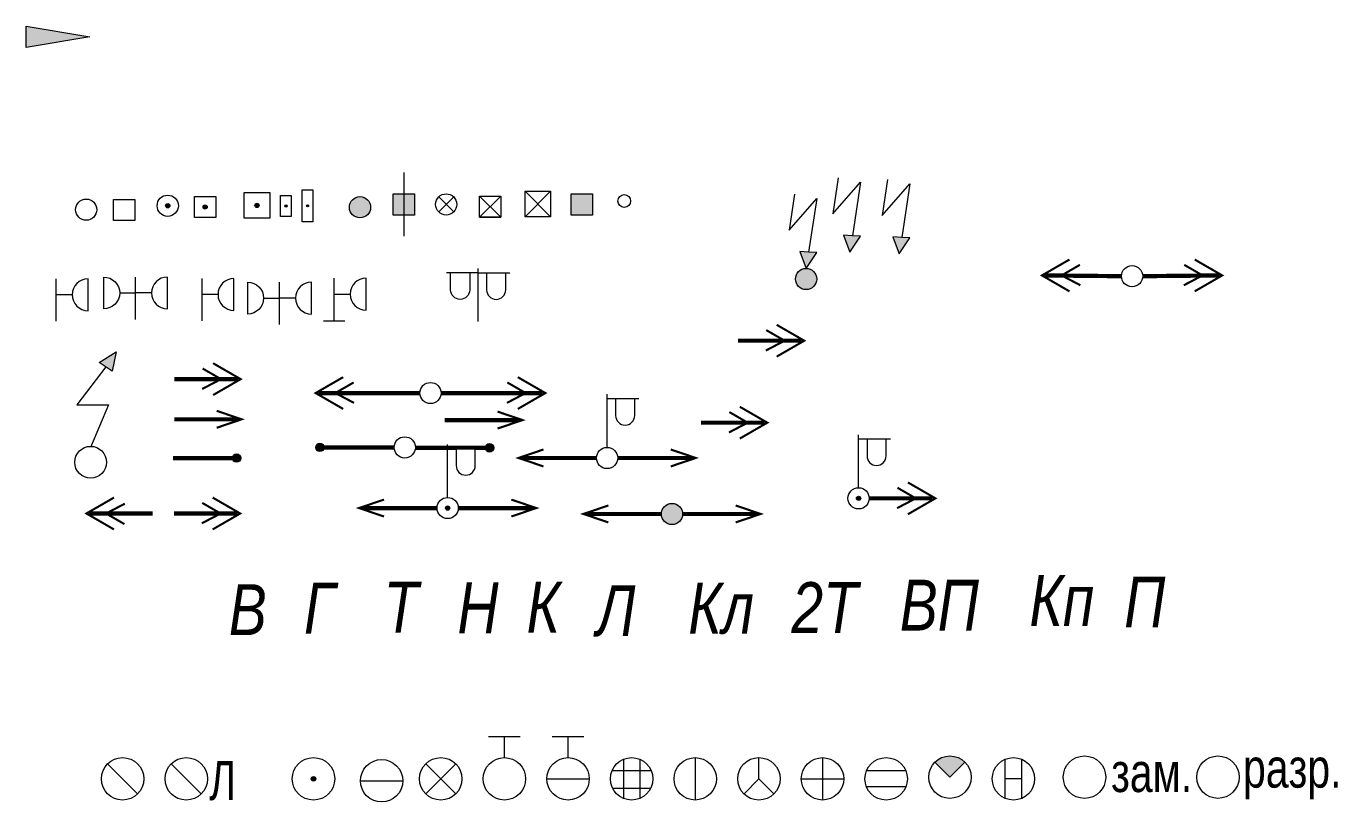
# Model space of a CAD drawing. Header units: metres. Extents: x 5191936 to 10384803, y 4968796 to 9938221.
# Drawn here: x 5192415.05 to 5192445.97, y 4969493.37 to 4969511.87 of the extents above; entities that cross this region are included whole.
import ezdxf

# ---------------------------------------------------------------- set-up
doc = ezdxf.new("R2010")
doc.units = ezdxf.units.M
doc.set_wipeout_variables(frame=1)
doc.layers.get('0').update_dxf_attribs({"lineweight": 18})
doc.styles.add('Arial', font='arial.ttf', dxfattribs={"width": 0.8})
doc.styles.add('Arial_Ital', font='ariali.ttf', dxfattribs={"width": 0.8})

# ---------------------------------------------------------------- blocks, each defined once
blk = doc.blocks.new('04_ОпМет')
h = blk.add_hatch(color=0)
edge = h.paths.add_edge_path()
edge.add_arc((0, 0), 0.5, 0, 360)
at = {"color": 0}
blk.add_circle((0, 0), 0.5, dxfattribs=at)
blk = doc.blocks.new('04_ЛЭП_НН_1')
at = {"color": 0}
for points, const_width in [([(0, 0), (3.5, 0)], 0.2), ([(2.5, 0.4), (3.678, 0), (2.5, -0.4)], 0.1)]:
    blk.add_lwpolyline(points, dxfattribs=dict(at, const_width=const_width))
blk = doc.blocks.new('04_Связь_1')
h = blk.add_hatch(color=0)
edge = h.paths.add_edge_path()
edge.add_arc((3.5, 0), 0.2, 0, 360)
at = {"color": 0, "const_width": 0.2}
blk.add_lwpolyline([(0, 0), (3.5, 0)], dxfattribs=at)
at = {"color": 0}
blk.add_circle((3.5, 0), 0.2, dxfattribs=at)
blk = doc.blocks.new('04_ЛЭП_ВН')
at = {"color": 0}
for points, const_width in [([(2.327, -0.75), (3.626, 0), (2.327, 0.75)], 0.1), ([(0.5, 0), (3.5, 0)], 0.2), ([(1.814, -0.464), (2.7, 0), (1.834, 0.5)], 0.1)]:
    blk.add_lwpolyline(points, dxfattribs=dict(at, const_width=const_width))
blk = doc.blocks.new('04_ОпДер')
at = {"color": 0}
blk.add_wipeout([(0.5, 0), (0.433, 0.25), (0.25, 0.433), (0, 0.5), (-0.25, 0.433), (-0.433, 0.25), (-0.5, 0), (-0.433, -0.25), (-0.25, -0.433), (0, -0.5), (0.25, -0.433), (0.433, -0.25)], dxfattribs=at)
blk.add_circle((0, 0), 0.5, dxfattribs=at)
blk = doc.blocks.new('04_Н_П')
at = {"color": 0}
blk.add_wipeout([(-1.116, 1.243), (1.152, 1.243), (1.152, -1.384), (-1.116, -1.384)], dxfattribs=at)
at = {"color": 0, "style": 'Arial_Ital', "width": 0.8}
blk.add_text('П', height=2.4, dxfattribs=at).set_placement((-1.089, -1.262))
blk = doc.blocks.new('04_Н_Кп')
at = {"color": 0}
blk.add_wipeout([(-1.857, 1.226), (2.036, 1.226), (2.036, -1.386), (-1.857, -1.386)], dxfattribs=at)
at = {"color": 0, "style": 'Arial_Ital', "width": 0.8}
blk.add_text('Кп', height=2.4, dxfattribs=at).set_placement((-1.639, -1.272))
blk = doc.blocks.new('04_Н_Водопровод1')
at = {"color": 0}
blk.add_wipeout([(-1.99, 1.225), (2.266, 1.225), (2.251, -1.387), (-1.99, -1.387)], dxfattribs=at)
at = {"color": 0, "style": 'Arial_Ital', "width": 0.8}
blk.add_text('ВП', height=2.4, dxfattribs=at).set_placement((-1.751, -1.273))
blk = doc.blocks.new('04_Н_Тепло2')
at = {"color": 0}
blk.add_wipeout([(-2.05, 1.273), (1.843, 1.273), (1.843, -1.339), (-2.05, -1.339)], dxfattribs=at)
at = {"color": 0, "style": 'Arial_Ital', "width": 0.8}
blk.add_text('2T', height=2.4, dxfattribs=at).set_placement((-1.811, -1.225))
blk = doc.blocks.new('04_Н_Тепло')
at = {"color": 0}
blk.add_wipeout([(-1.148, 1.241), (1.12, 1.241), (1.12, -1.386), (-1.148, -1.386)], dxfattribs=at)
at = {"color": 0, "style": 'Arial_Ital', "width": 0.8}
blk.add_text('Т', height=2.4, dxfattribs=at).set_placement((-1.082, -1.285))
blk = doc.blocks.new('04_Н_Нефть')
at = {"color": 0}
blk.add_wipeout([(-1.173, 1.215), (1.095, 1.215), (1.095, -1.412), (-1.173, -1.412)], dxfattribs=at)
at = {"color": 0, "style": 'Arial_Ital', "width": 0.8}
blk.add_text('Н', height=2.4, dxfattribs=at).set_placement((-1.145, -1.29))
blk = doc.blocks.new('04_Н_Канализация_Л_1')
at = {"color": 0}
blk.add_wipeout([(-1.914, 1.272), (1.98, 1.272), (1.98, -1.34), (-1.914, -1.34)], dxfattribs=at)
at = {"color": 0, "style": 'Arial_Ital', "width": 0.8}
blk.add_text('Кл', height=2.4, dxfattribs=at).set_placement((-1.519, -1.228))
blk = doc.blocks.new('04_Н_Канализация_Л')
at = {"color": 0}
blk.add_wipeout([(-1.188, 1.224), (1.08, 1.224), (1.08, -1.402), (-1.188, -1.402)], dxfattribs=at)
at = {"color": 0, "style": 'Arial_Ital', "width": 0.8}
blk.add_text('Л', height=2.4, dxfattribs=at).set_placement((-1.021, -1.283))
blk = doc.blocks.new('04_Н_Канализация')
at = {"color": 0}
blk.add_wipeout([(-1.122, 1.272), (1.147, 1.272), (1.147, -1.355), (-1.122, -1.355)], dxfattribs=at)
at = {"color": 0, "style": 'Arial_Ital', "width": 0.8}
blk.add_text('К', height=2.4, dxfattribs=at).set_placement((-1.036, -1.255))
blk = doc.blocks.new('04_Н_Газ')
at = {"color": 0}
blk.add_wipeout([(-1.195, 1.286), (1.073, 1.286), (1.073, -1.34), (-1.195, -1.34)], dxfattribs=at)
at = {"color": 0, "style": 'Arial_Ital', "width": 0.8}
blk.add_text('Г', height=2.4, dxfattribs=at).set_placement((-1.134, -1.24))
blk = doc.blocks.new('04_Н_Водопровод')
at = {"color": 0}
blk.add_wipeout([(-1.156, 1.28), (1.112, 1.28), (1.112, -1.347), (-1.156, -1.347)], dxfattribs=at)
at = {"color": 0, "style": 'Arial_Ital', "width": 0.8}
blk.add_text('В', height=2.4, dxfattribs=at).set_placement((-1.029, -1.225))
blk = doc.blocks.new('AUDIT_I_111022101855-6')
blk.add_wipeout([(0.95, 0), (0.823, 0.475), (0.475, 0.823), (0, 0.95), (-0.475, 0.823), (-0.823, 0.475), (-0.95, 0), (-0.823, -0.475), (-0.475, -0.823), (0, -0.95), (0.475, -0.823), (0.823, -0.475)])
blk = doc.blocks.new('04_КолСмРазр')
at = {"color": 0, "xscale": 1.052599999999984, "yscale": 1.052599999999984}
blk.add_blockref('AUDIT_I_111022101855-6', (0, 0), dxfattribs=at)
at = {"color": 0}
blk.add_ellipse((0, 0), major_axis=(0.707, 0.707), ratio=1, start_param=5.497787, end_param=11.780972, dxfattribs=at)
at = {"color": 0, "style": 'Arial', "width": 0.75}
blk.add_text('разр.', height=1.8421, dxfattribs=at).set_placement((1.183, -0.495))
blk = doc.blocks.new('AUDIT_I_111022101855-5')
blk.add_wipeout([(0.95, 0), (0.823, 0.475), (0.475, 0.823), (0, 0.95), (-0.475, 0.823), (-0.823, 0.475), (-0.95, 0), (-0.823, -0.475), (-0.475, -0.823), (0, -0.95), (0.475, -0.823), (0.823, -0.475)])
blk = doc.blocks.new('04_КолСмПодЗдан')
at = {"color": 0, "xscale": 1.052599999999984, "yscale": 1.052599999999984}
blk.add_blockref('AUDIT_I_111022101855-5', (0, 0), dxfattribs=at)
at = {"color": 0}
blk.add_ellipse((0, 0), major_axis=(0.707, 0.707), ratio=1, start_param=5.497787, end_param=11.780972, dxfattribs=at)
at = {"color": 0, "style": 'Arial', "width": 0.75}
blk.add_text('зам.', height=1.842, dxfattribs=at).set_placement((1.253, -0.702))
blk = doc.blocks.new('AUDIT_I_111022101855-4')
blk.add_wipeout([(0.95, 0), (0.823, 0.475), (0.475, 0.823), (0, 0.95), (-0.475, 0.823), (-0.823, 0.475), (-0.95, 0), (-0.823, -0.475), (-0.475, -0.823), (0, -0.95), (0.475, -0.823), (0.823, -0.475)])
blk = doc.blocks.new('04_КолСмНефтепр')
at = {"color": 0, "xscale": 1.052599999999984, "yscale": 1.052599999999984}
blk.add_blockref('AUDIT_I_111022101855-4', (0.005, 0), dxfattribs=at)
at = {"color": 0}
for p, q in [((-0.378, -0.924), (-0.378, 0.924)), ((0.378, 0.928), (0.378, -0.928)), ((0.378, 0), (-0.378, 0))]:
    blk.add_line(p, q, dxfattribs=at)
blk.add_ellipse((0.005, 0), major_axis=(0.707, 0.707), ratio=1, start_param=5.497787, end_param=11.780972, dxfattribs=at)
blk = doc.blocks.new('AUDIT_I_111022101855-3')
blk.add_wipeout([(0.95, 0), (0.823, 0.475), (0.475, 0.823), (0, 0.95), (-0.475, 0.823), (-0.823, 0.475), (-0.95, 0), (-0.823, -0.475), (-0.475, -0.823), (0, -0.95), (0.475, -0.823), (0.823, -0.475)])
blk = doc.blocks.new('04_КолСмМазутопр')
at = {"color": 0, "xscale": 1.052599999999984, "yscale": 1.052599999999984}
blk.add_blockref('AUDIT_I_111022101855-3', (0, 0), dxfattribs=at)
h = blk.add_hatch(color=0)
edge = h.paths.add_edge_path()
edge.add_line((-0.707, 0.707), (0, 0))
edge.add_line((0, 0), (0.707, 0.707))
edge.add_ellipse((0, 0), major_axis=(0.707, 0.707), ratio=1, start_angle=0, end_angle=90)
at = {"color": 0}
for p, q in [((-0.707, 0.707), (0, 0)), ((0, 0), (0.707, 0.707))]:
    blk.add_line(p, q, dxfattribs=at)
blk.add_ellipse((0, 0), major_axis=(0.707, 0.707), ratio=1, start_param=5.497787, end_param=11.780972, dxfattribs=at)
blk = doc.blocks.new('AUDIT_I_111022101855-2')
blk.add_wipeout([(0.95, 0), (0.823, 0.475), (0.475, 0.823), (0, 0.95), (-0.475, 0.823), (-0.823, 0.475), (-0.95, 0), (-0.823, -0.475), (-0.475, -0.823), (0, -0.95), (0.475, -0.823), (0.823, -0.475)])
blk = doc.blocks.new('04_КолСмКаналЛив')
at = {"color": 0, "xscale": 1.052599999999984, "yscale": 1.052599999999984}
blk.add_blockref('AUDIT_I_111022101855-2', (0, 0), dxfattribs=at)
at = {"color": 0}
for p, q in [((-0.918, 0.396), (0.918, 0.396)), ((-0.935, -0.354), (0.935, -0.354))]:
    blk.add_line(p, q, dxfattribs=at)
blk.add_ellipse((0, 0), major_axis=(0.707, 0.707), ratio=1, start_param=5.497787, end_param=11.780972, dxfattribs=at)
blk = doc.blocks.new('AUDIT_I_090412230527-9')
blk.add_wipeout([(0.95, 0), (0.823, 0.475), (0.475, 0.823), (0, 0.95), (-0.475, 0.823), (-0.823, 0.475), (-0.95, 0), (-0.823, -0.475), (-0.475, -0.823), (0, -0.95), (0.475, -0.823), (0.823, -0.475)])
blk = doc.blocks.new('04_КолСмКанал')
at = {"color": 0, "xscale": 1.052599999999984, "yscale": 1.052599999999984}
blk.add_blockref('AUDIT_I_090412230527-9', (0, 0), dxfattribs=at)
at = {"color": 0}
for p, q in [((0, 0.99997), (0, -0.99997)), ((-0.99997, 0), (0.99997, 0))]:
    blk.add_line(p, q, dxfattribs=at)
blk.add_ellipse((0, 0), major_axis=(0.70709, 0.70709), ratio=1, start_param=5.49778714, end_param=11.78097245, dxfattribs=at)
blk = doc.blocks.new('AUDIT_I_090412230527-8')
blk.add_wipeout([(0.95, 0), (0.823, 0.475), (0.475, 0.823), (0, 0.95), (-0.475, 0.823), (-0.823, 0.475), (-0.95, 0), (-0.823, -0.475), (-0.475, -0.823), (0, -0.95), (0.475, -0.823), (0.823, -0.475)])
blk = doc.blocks.new('04_КолСмКабСв')
at = {"color": 0, "xscale": 1.052599999999984, "yscale": 1.052599999999984}
blk.add_blockref('AUDIT_I_090412230527-8', (0, 0), dxfattribs=at)
at = {"color": 0}
for p, q in [((0, 0), (0, 1)), ((-0.701, -0.713), (0, 0)), ((0, 0), (0.702, -0.712))]:
    blk.add_line(p, q, dxfattribs=at)
blk.add_ellipse((0, 0), major_axis=(0.707, 0.707), ratio=1, start_param=5.497787, end_param=11.780972, dxfattribs=at)
blk = doc.blocks.new('AUDIT_I_111022101855-9')
blk.add_wipeout([(0.95, 0), (0.823, 0.475), (0.475, 0.823), (0, 0.95), (-0.475, 0.823), (-0.823, 0.475), (-0.95, 0), (-0.823, -0.475), (-0.475, -0.823), (0, -0.95), (0.475, -0.823), (0.823, -0.475)])
blk = doc.blocks.new('04_КолСмЗолопр')
at = {"color": 0, "xscale": 1.052599999999984, "yscale": 1.052599999999984}
blk.add_blockref('AUDIT_I_111022101855-9', (0, 0), dxfattribs=at)
at = {"color": 0}
blk.add_line((0, 0.99997), (0, -0.99997), dxfattribs=at)
blk.add_ellipse((0, 0), major_axis=(0.70709, 0.70709), ratio=1, start_param=5.49778714, end_param=11.78097245, dxfattribs=at)
blk = doc.blocks.new('AUDIT_I_090412230527-6')
blk.add_wipeout([(0.95, 0), (0.823, 0.475), (0.475, 0.823), (0, 0.95), (-0.475, 0.823), (-0.823, 0.475), (-0.95, 0), (-0.823, -0.475), (-0.475, -0.823), (0, -0.95), (0.475, -0.823), (0.823, -0.475)])
blk = doc.blocks.new('04_КолСмДренаж')
at = {"color": 0, "xscale": 1.052599999999984, "yscale": 1.052599999999984}
blk.add_blockref('AUDIT_I_090412230527-6', (0, 0), dxfattribs=at)
at = {"color": 0}
for p, q in [((-0.385, 0.923), (-0.385, -0.923)), ((0.393, 0.919), (0.393, -0.919)), ((-0.893, 0.4), (0.916, 0.4)), ((-0.882, -0.438), (0.899, -0.438))]:
    blk.add_line(p, q, dxfattribs=at)
blk.add_ellipse((0, 0), major_axis=(0.707, 0.707), ratio=1, start_param=5.497787, end_param=11.780972, dxfattribs=at)
blk = doc.blocks.new('AUDIT_I_090412230527-5')
blk.add_wipeout([(0.95, 0), (0.823, 0.475), (0.475, 0.823), (0, 0.95), (-0.475, 0.823), (-0.823, 0.475), (-0.95, 0), (-0.823, -0.475), (-0.475, -0.823), (0, -0.95), (0.475, -0.823), (0.823, -0.475)])
blk = doc.blocks.new('04_КолСмГидрант1')
at = {"color": 0}
blk.add_lwpolyline([(-0.75, 1.99997), (0, 1.99997), (0.75, 1.99997)], dxfattribs=at)
at = {"color": 0, "xscale": 1.052599999999984, "yscale": 1.052599999999984}
blk.add_blockref('AUDIT_I_090412230527-5', (0, 0), dxfattribs=at)
at = {"color": 0}
blk.add_line((-0.99997, 0), (0.99997, 0), dxfattribs=at)
blk.add_lwpolyline([(0, 0.99997), (0, 1.99997)], dxfattribs=at)
blk.add_ellipse((0, 0), major_axis=(0.70709, 0.70709), ratio=1, start_param=5.49778714, end_param=11.78097245, dxfattribs=at)
blk = doc.blocks.new('04_КолСмГидрант')
at = {"color": 0}
blk.add_lwpolyline([(-0.75, 1.99997), (0, 1.99997), (0.75, 1.99997)], dxfattribs=at)
at = {"color": 0, "xscale": 1.052599999999984, "yscale": 1.052599999999984}
blk.add_blockref('AUDIT_I_111022101855-6', (0, 0), dxfattribs=at)
at = {"color": 0}
blk.add_lwpolyline([(0, 0.99997), (0, 1.99997)], dxfattribs=at)
blk.add_ellipse((0, 0), major_axis=(0.70709, 0.70709), ratio=1, start_param=5.49778714, end_param=11.78097245, dxfattribs=at)
blk = doc.blocks.new('04_КолСмВоздПр')
at = {"color": 0, "xscale": 1.052599999999984, "yscale": 1.052599999999984}
blk.add_blockref('AUDIT_I_111022101855-5', (0, 0), dxfattribs=at)
at = {"color": 0}
for p, q in [((-0.707, -0.707), (0.707, 0.707)), ((-0.707, 0.707), (0.707, -0.707))]:
    blk.add_line(p, q, dxfattribs=at)
blk.add_ellipse((0, 0), major_axis=(-0.707, 0.707), ratio=1, start_param=3.926991, end_param=10.210176, dxfattribs=at)
blk = doc.blocks.new('04_КолСмБензопр')
at = {"color": 0, "xscale": 1.052599999999984, "yscale": 1.052599999999984}
blk.add_blockref('AUDIT_I_111022101855-3', (0, 0), dxfattribs=at)
h = blk.add_hatch(color=0)
edge = h.paths.add_edge_path()
edge.add_ellipse((0, 0), major_axis=(0.0744, 0.0744), ratio=1, start_angle=0, end_angle=360)
at = {"color": 0}
for major_axis in [(0.707, 0.707), (0.0744, 0.0744)]:
    blk.add_ellipse((0, 0), major_axis=major_axis, ratio=1, start_param=5.497787, end_param=11.780972, dxfattribs=at)
blk = doc.blocks.new('04_КолСм1')
at = {"color": 0, "xscale": 1.052599999999984, "yscale": 1.052599999999984}
blk.add_blockref('AUDIT_I_111022101855-2', (0, 0), dxfattribs=at)
at = {"color": 0}
blk.add_line((-0.707, 0.707), (0.707, -0.707), dxfattribs=at)
blk.add_ellipse((0, 0), major_axis=(0.707, 0.707), ratio=1, start_param=5.497787, end_param=11.780972, dxfattribs=at)
at = {"color": 0, "style": 'Arial', "width": 0.75}
blk.add_text('Л', height=1.842, dxfattribs=at).set_placement((1.083, -1.003))
blk = doc.blocks.new('AUDIT_I_090412230527-1')
blk.add_wipeout([(-0.672, 0.672), (-0.878, 0.364), (-0.95, 0), (-0.878, -0.364), (-0.672, -0.672), (-0.364, -0.878), (0, -0.95), (0.364, -0.878), (0.672, -0.672), (0.878, -0.364), (0.95, 0), (0.878, 0.364), (0.672, 0.672), (0.364, 0.878), (0, 0.95), (-0.364, 0.878)])
blk = doc.blocks.new('04_КолСм')
at = {"color": 0, "xscale": 1.052630000000022, "yscale": 1.052630000000022}
blk.add_blockref('AUDIT_I_090412230527-1', (0, 0), dxfattribs=at)
at = {"color": 0}
blk.add_line((-0.707, 0.707), (0.707, -0.707), dxfattribs=at)
blk.add_ellipse((0, 0), major_axis=(0.707, 0.707), ratio=1, start_param=5.497787, end_param=11.780972, dxfattribs=at)
blk = doc.blocks.new('04_Связь')
h = blk.add_hatch(color=0)
edge = h.paths.add_edge_path()
edge.add_arc((3.5, 0), 0.2, 0, 360)
at = {"color": 0, "const_width": 0.2}
blk.add_lwpolyline([(0.5, 0), (3.5, 0)], dxfattribs=at)
at = {"color": 0}
blk.add_circle((3.5, 0), 0.2, dxfattribs=at)
blk = doc.blocks.new('04_ЛЭП_НН')
at = {"color": 0}
for points, const_width in [([(0.5, 0), (3.5, 0)], 0.2), ([(2.5, 0.4), (3.678, 0), (2.5, -0.4)], 0.1)]:
    blk.add_lwpolyline(points, dxfattribs=dict(at, const_width=const_width))
blk = doc.blocks.new('04_Мачта')
blk.add_hatch(color=0).paths.add_polyline_path([(0.4, 4.7), (1.02, 4.3), (1.2, 5.2)])
at = {"color": 0}
blk.add_lwpolyline([(1.2, 5.2), (1.02, 4.3), (0.4, 4.7)], close=True, dxfattribs=at)
blk.add_lwpolyline([(0.715, 4.497), (-0.65, 2.7), (0.85, 2.7), (0, 0.7)], dxfattribs=at)
blk.add_wipeout([(0.75, 0), (0.65, 0.375), (0.375, 0.65), (0, 0.75), (-0.375, 0.65), (-0.65, 0.375), (-0.75, 0), (-0.65, -0.375), (-0.375, -0.65), (0, -0.75), (0.375, -0.65), (0.65, -0.375)], dxfattribs=at)
blk.add_circle((0, 0), 0.75, dxfattribs=at)
blk = doc.blocks.new('04_Фон2')
at = {"color": 0}
blk.add_lwpolyline([(0, 0.5), (0, 3)], dxfattribs=at)
for points in [[(-1.3, 2.8), (-1.3, 2), (-1.285, 1.886), (-1.26, 1.815), (-1.223, 1.748), (-1.168, 1.681), (-1.085, 1.616), (-1.006, 1.578), (-0.924, 1.556), (-0.85, 1.55), (-0.798, 1.553), (-0.732, 1.566), (-0.677, 1.585), (-0.626, 1.61), (-0.554, 1.661), (-0.5, 1.717), (-0.462, 1.772), (-0.424, 1.855), (-0.41, 1.907), (-0.4, 2), (-0.4, 2.8)], [(0.4, 2.8), (0.4, 2), (0.415, 1.886), (0.44, 1.815), (0.477, 1.748), (0.532, 1.681), (0.615, 1.616), (0.694, 1.578), (0.776, 1.556), (0.85, 1.55), (0.902, 1.553), (0.968, 1.566), (1.023, 1.585), (1.074, 1.61), (1.146, 1.661), (1.2, 1.717), (1.238, 1.772), (1.276, 1.855), (1.29, 1.907), (1.3, 2), (1.3, 2.8)]]:
    blk.add_wipeout(points, dxfattribs=at)
for points in [[(0, 2.8), (-1.5, 2.8)], [(0, 2.8), (1.5, 2.8)]]:
    blk.add_lwpolyline(points, dxfattribs=at)
for points in [[(-0.4, 2.8), (-0.4, 2, -1), (-1.3, 2), (-1.3, 2.8)], [(0.4, 2.8), (0.4, 2, 1), (1.3, 2), (1.3, 2.8)]]:
    blk.add_lwpolyline(points, format="xyb", dxfattribs=at)
blk = doc.blocks.new('04_Фон1')
at = {"color": 0}
blk.add_lwpolyline([(0, 0.5), (0, 3)], dxfattribs=at)
blk.add_wipeout([(0.4, 2.8), (0.4, 2), (0.415, 1.886), (0.44, 1.815), (0.477, 1.748), (0.532, 1.681), (0.615, 1.616), (0.694, 1.578), (0.776, 1.556), (0.85, 1.55), (0.902, 1.553), (0.968, 1.566), (1.023, 1.585), (1.074, 1.61), (1.146, 1.661), (1.2, 1.717), (1.238, 1.772), (1.276, 1.855), (1.29, 1.907), (1.3, 2), (1.3, 2.8)], dxfattribs=at)
blk.add_lwpolyline([(0, 2.8), (1.5, 2.8)], dxfattribs=at)
blk.add_lwpolyline([(0.4, 2.8), (0.4, 2, 1), (1.3, 2), (1.3, 2.8)], format="xyb", dxfattribs=at)
blk = doc.blocks.new('04_ПрожКарл')
at = {"color": 0}
for points in [[(0, 0), (0, 2)], [(0, 1.25), (0.75, 1.25)], [(-0.5, 0), (0.5, 0)]]:
    blk.add_lwpolyline(points, dxfattribs=at)
blk.add_wipeout([(1.5, 2), (1.296, 1.972), (1.118, 1.896), (0.963, 1.774), (0.889, 1.684), (0.808, 1.539), (0.773, 1.434), (0.75, 1.25), (0.759, 1.133), (0.794, 0.996), (0.833, 0.908), (0.874, 0.837), (0.998, 0.692), (1.087, 0.624), (1.196, 0.564), (1.322, 0.521), (1.435, 0.503), (1.5, 0.5)], dxfattribs=at)
blk.add_lwpolyline([(1.5, 2, 1), (1.5, 0.5)], format="xyb", close=True, dxfattribs=at)
blk = doc.blocks.new('04_ПрожФерма1')
at = {"color": 0}
for points in [[(0, 0.6), (0, 2.6)], [(-0.75, 1.85), (0, 1.85)], [(0.75, 1.85), (0, 1.85)]]:
    blk.add_lwpolyline(points, dxfattribs=at)
for points in [[(-1.5, 1.1), (-1.296, 1.128), (-1.118, 1.204), (-0.963, 1.326), (-0.889, 1.416), (-0.808, 1.561), (-0.773, 1.666), (-0.75, 1.85), (-0.759, 1.967), (-0.794, 2.104), (-0.833, 2.192), (-0.874, 2.263), (-0.998, 2.408), (-1.087, 2.476), (-1.196, 2.536), (-1.322, 2.579), (-1.435, 2.597), (-1.5, 2.6)], [(1.5, 2.6), (1.296, 2.572), (1.118, 2.496), (0.963, 2.374), (0.889, 2.284), (0.808, 2.139), (0.773, 2.034), (0.75, 1.85), (0.759, 1.733), (0.794, 1.596), (0.833, 1.508), (0.874, 1.437), (0.998, 1.292), (1.087, 1.224), (1.196, 1.164), (1.322, 1.121), (1.435, 1.103), (1.5, 1.1)]]:
    blk.add_wipeout(points, dxfattribs=at)
for points in [[(-1.5, 2.6, -1), (-1.5, 1.1)], [(1.5, 2.6, 1), (1.5, 1.1)]]:
    blk.add_lwpolyline(points, format="xyb", close=True, dxfattribs=at)
blk = doc.blocks.new('04_ПрожФерма')
at = {"color": 0}
for points in [[(0, 0.6), (0, 2.6)], [(0.75, 1.85), (0, 1.85)]]:
    blk.add_lwpolyline(points, dxfattribs=at)
blk.add_wipeout([(1.5, 2.6), (1.296, 2.572), (1.118, 2.496), (0.963, 2.374), (0.889, 2.284), (0.808, 2.139), (0.773, 2.034), (0.75, 1.85), (0.759, 1.733), (0.794, 1.596), (0.833, 1.508), (0.874, 1.437), (0.998, 1.292), (1.087, 1.224), (1.196, 1.164), (1.322, 1.121), (1.435, 1.103), (1.5, 1.1)], dxfattribs=at)
blk.add_lwpolyline([(1.5, 2.6, 1), (1.5, 1.1)], format="xyb", close=True, dxfattribs=at)
blk = doc.blocks.new('04_ПрожСтолб1')
at = {"color": 0}
for points in [[(0, 0.5), (0, 2.5)], [(-0.75, 1.75), (0, 1.75)], [(0.75, 1.75), (0, 1.75)]]:
    blk.add_lwpolyline(points, dxfattribs=at)
for points in [[(-1.5, 1), (-1.296, 1.028), (-1.118, 1.104), (-0.963, 1.226), (-0.889, 1.316), (-0.808, 1.461), (-0.773, 1.566), (-0.75, 1.75), (-0.759, 1.867), (-0.794, 2.004), (-0.833, 2.092), (-0.874, 2.163), (-0.998, 2.308), (-1.087, 2.376), (-1.196, 2.436), (-1.322, 2.479), (-1.435, 2.497), (-1.5, 2.5)], [(1.5, 2.5), (1.296, 2.472), (1.118, 2.396), (0.963, 2.274), (0.889, 2.184), (0.808, 2.039), (0.773, 1.934), (0.75, 1.75), (0.759, 1.633), (0.794, 1.496), (0.833, 1.408), (0.874, 1.337), (0.998, 1.192), (1.087, 1.124), (1.196, 1.064), (1.322, 1.021), (1.435, 1.003), (1.5, 1)]]:
    blk.add_wipeout(points, dxfattribs=at)
for points in [[(-1.5, 2.5, -1), (-1.5, 1)], [(1.5, 2.5, 1), (1.5, 1)]]:
    blk.add_lwpolyline(points, format="xyb", close=True, dxfattribs=at)
blk = doc.blocks.new('04_ПрожСтолб')
at = {"color": 0}
for points in [[(0, 0.5), (0, 2.5)], [(0.75, 1.75), (0, 1.75)]]:
    blk.add_lwpolyline(points, dxfattribs=at)
blk.add_wipeout([(1.5, 2.5), (1.296, 2.472), (1.118, 2.396), (0.963, 2.274), (0.889, 2.184), (0.808, 2.039), (0.773, 1.934), (0.75, 1.75), (0.759, 1.633), (0.794, 1.496), (0.833, 1.408), (0.874, 1.337), (0.998, 1.192), (1.087, 1.124), (1.196, 1.064), (1.322, 1.021), (1.435, 1.003), (1.5, 1)], dxfattribs=at)
blk.add_lwpolyline([(1.5, 2.5, 1), (1.5, 1)], format="xyb", close=True, dxfattribs=at)
blk = doc.blocks.new('04_МолФер')
blk.add_hatch(color=0).paths.add_polyline_path([(0, 0.6), (0.5, 1.35), (0.117, 1.374), (-0.3, 1.4)])
at = {"color": 0}
blk.add_lwpolyline([(-0.55, 4.1), (-0.8, 2.4), (0.5, 3.9), (0.117, 1.374), (-0.3, 1.4), (0, 0.6), (0.5, 1.35), (0.117, 1.374)], dxfattribs=at)
blk = doc.blocks.new('04_МолСт')
blk.add_hatch(color=0).paths.add_polyline_path([(0, 0.5), (0.5, 1.25), (0.117, 1.274), (-0.3, 1.3)])
at = {"color": 0}
blk.add_lwpolyline([(-0.55, 4), (-0.8, 2.3), (0.5, 3.8), (0.117, 1.274), (-0.3, 1.3), (0, 0.5), (0.5, 1.25), (0.117, 1.274)], dxfattribs=at)
blk = doc.blocks.new('04_Мол')
blk.add_hatch(color=0).paths.add_polyline_path([(0, 0), (0.5, 0.75), (0.117, 0.774), (-0.3, 0.8)])
at = {"color": 0}
blk.add_lwpolyline([(-0.55, 3.5), (-0.8, 1.8), (0.5, 3.3), (0.117, 0.774), (-0.3, 0.8), (0, 0), (0.5, 0.75), (0.117, 0.774)], dxfattribs=at)
blk = doc.blocks.new('04_Оттяжка')
at = {"color": 0}
blk.add_wipeout([(0.3, 0), (0.26, 0.15), (0.15, 0.26), (0, 0.3), (-0.15, 0.26), (-0.26, 0.15), (-0.3, 0), (-0.26, -0.15), (-0.15, -0.26), (0, -0.3), (0.15, -0.26), (0.26, -0.15)], dxfattribs=at)
blk.add_circle((0, 0), 0.3, dxfattribs=at)
blk = doc.blocks.new('04_ОпМетФерм_5')
blk.add_hatch(color=0).paths.add_polyline_path([(-0.5, 0.5), (0.5, 0.5), (0.5, -0.5), (-0.5, -0.5)])
at = {"color": 0}
blk.add_lwpolyline([(-0.5, 0.5), (0.5, 0.5), (0.5, -0.5), (-0.5, -0.5)], close=True, dxfattribs=at)
blk = doc.blocks.new('04_ОпМетФерм_4')
at = {"color": 0}
blk.add_wipeout([(-0.6, 0.6), (0.6, 0.6), (0.6, -0.6), (-0.6, -0.6)], dxfattribs=at)
blk.add_lwpolyline([(-0.6, 0.6), (0.6, 0.6), (0.6, -0.6), (-0.6, -0.6)], close=True, dxfattribs=at)
for points in [[(-0.6, 0.6), (0.6, -0.6)], [(-0.6, -0.6), (0.6, 0.6)]]:
    blk.add_lwpolyline(points, dxfattribs=at)
blk = doc.blocks.new('04_ОпМетФерм_3')
at = {"color": 0}
blk.add_wipeout([(-0.5, 0.5), (0.5, 0.5), (0.5, -0.5), (-0.5, -0.5)], dxfattribs=at)
blk.add_lwpolyline([(0.5, 0.5), (-0.5, -0.5), (0.5, -0.5), (-0.5, 0.5), (0.5, 0.5), (0.5, -0.5), (-0.5, -0.5), (-0.5, 0.5)], dxfattribs=at)
blk = doc.blocks.new('04_ОпМетФерм_2')
at = {"color": 0}
blk.add_wipeout([(0.5, 0), (0.433, 0.25), (0.25, 0.433), (0, 0.5), (-0.25, 0.433), (-0.433, 0.25), (-0.5, 0), (-0.433, -0.25), (-0.25, -0.433), (0, -0.5), (0.25, -0.433), (0.433, -0.25)], dxfattribs=at)
for points in [[(-0.354, 0.354), (0.354, -0.354)], [(-0.354, -0.354), (0.354, 0.354)]]:
    blk.add_lwpolyline(points, dxfattribs=at)
blk.add_circle((0, 0), 0.5, dxfattribs=at)
blk = doc.blocks.new('04_ОпМетФерм_1')
blk.add_hatch(color=0).paths.add_polyline_path([(-0.5, 0.5), (0.5, 0.5), (0.5, -0.5), (-0.5, -0.5)])
at = {"color": 0}
blk.add_lwpolyline([(0, 1.5), (0, -1.5)], dxfattribs=at)
blk.add_lwpolyline([(-0.5, 0.5), (0.5, 0.5), (0.5, -0.5), (-0.5, -0.5)], close=True, dxfattribs=at)
blk = doc.blocks.new('04_ОпЖбФерм3')
at = {"color": 0}
blk.add_wipeout([(-0.25, 0.75), (0.25, 0.75), (0.25, -0.75), (-0.25, -0.75)], dxfattribs=at)
h = blk.add_hatch(color=0)
edge = h.paths.add_edge_path()
edge.add_arc((0, 0), 0.05, 0, 360)
blk.add_lwpolyline([(-0.25, 0.75), (0.25, 0.75), (0.25, -0.75), (-0.25, -0.75)], close=True, dxfattribs=at)
blk.add_circle((0, 0), 0.05, dxfattribs=at)
blk = doc.blocks.new('04_ОпЖбФерм2')
at = {"color": 0}
blk.add_wipeout([(-0.25, 0.5), (0.25, 0.5), (0.25, -0.5), (-0.25, -0.5)], dxfattribs=at)
h = blk.add_hatch(color=0)
edge = h.paths.add_edge_path()
edge.add_arc((0, 0), 0.05, 0, 360)
blk.add_lwpolyline([(-0.25, 0.5), (0.25, 0.5), (0.25, -0.5), (-0.25, -0.5)], close=True, dxfattribs=at)
blk.add_circle((0, 0), 0.05, dxfattribs=at)
blk = doc.blocks.new('04_ОпЖбФерм1')
at = {"color": 0}
blk.add_wipeout([(-0.6, 0.6), (0.6, 0.6), (0.6, -0.6), (-0.6, -0.6)], dxfattribs=at)
h = blk.add_hatch(color=0)
edge = h.paths.add_edge_path()
edge.add_arc((0, 0), 0.1, 0, 360)
blk.add_lwpolyline([(-0.6, 0.6), (0.6, 0.6), (0.6, -0.6), (-0.6, -0.6)], close=True, dxfattribs=at)
blk.add_circle((0, 0), 0.1, dxfattribs=at)
blk = doc.blocks.new('04_ОпЖбФерм')
at = {"color": 0}
blk.add_wipeout([(-0.5, 0.5), (0.5, 0.5), (0.5, -0.5), (-0.5, -0.5)], dxfattribs=at)
h = blk.add_hatch(color=0)
edge = h.paths.add_edge_path()
edge.add_arc((0, 0), 0.1, 0, 360)
blk.add_lwpolyline([(-0.5, 0.5), (0.5, 0.5), (0.5, -0.5), (-0.5, -0.5)], close=True, dxfattribs=at)
blk.add_circle((0, 0), 0.1, dxfattribs=at)
blk = doc.blocks.new('04_ОпЖб')
at = {"color": 0}
blk.add_wipeout([(0.5, 0), (0.433, 0.25), (0.25, 0.433), (0, 0.5), (-0.25, 0.433), (-0.433, 0.25), (-0.5, 0), (-0.433, -0.25), (-0.25, -0.433), (0, -0.5), (0.25, -0.433), (0.433, -0.25)], dxfattribs=at)
h = blk.add_hatch(color=0)
edge = h.paths.add_edge_path()
edge.add_arc((0, 0), 0.1, 0, 360)
for radius in [0.5, 0.1]:
    blk.add_circle((0, 0), radius, dxfattribs=at)
blk = doc.blocks.new('04_ОпДерФер')
at = {"color": 0}
blk.add_wipeout([(-0.5, 0.5), (0.5, 0.5), (0.5, -0.5), (-0.5, -0.5)], dxfattribs=at)
blk.add_lwpolyline([(-0.5, 0.5), (0.5, 0.5), (0.5, -0.5), (-0.5, -0.5)], close=True, dxfattribs=at)
blk = doc.blocks.new('03_Напрвл')
blk.add_hatch(color=0).paths.add_polyline_path([(0, 0.5), (3, 0), (0, -0.5)])
at = {"color": 0}
blk.add_lwpolyline([(0, 0.5), (3, 0), (0, -0.5)], close=True, dxfattribs=at)
blk = doc.blocks.new('A$C6D966DA6')
at = {"color": 0}
for points, const_width in [([(1.808, -0.375), (2.458, 0), (1.808, 0.375)], 0.05), ([(0, 0), (2.394, 0)], 0.1), ([(1.552, -0.232), (1.994, 0), (1.561, 0.25)], 0.05)]:
    blk.add_lwpolyline(points, dxfattribs=dict(at, const_width=const_width))

msp = doc.modelspace()

# ---------------------------------------------------------------- linework, layer by layer
at = {"color": 0, "flags": 128}
for points, const_width in [([(5192439.646, 4969505.616), (5192438.996, 4969505.991), (5192439.646, 4969506.366)], 0.05), ([(5192439.902, 4969505.759), (5192439.459, 4969505.991), (5192439.892, 4969506.241)], 0.05), ([(5192442.34, 4969505.759), (5192442.783, 4969505.991), (5192442.35, 4969506.241)], 0.05), ([(5192442.597, 4969505.616), (5192443.246, 4969505.991), (5192442.597, 4969506.366)], 0.05), ([(5192440.871, 4969505.973), (5192439.059, 4969505.991)], 0.1), ([(5192441.371, 4969505.973), (5192443.183, 4969505.991)], 0.1)]:
    msp.add_lwpolyline(points, dxfattribs=dict(at, const_width=const_width))

# ---------------------------------------------------------------- block references
at = {"color": 7, "yscale": 0.5, "zscale": 0.5}
for name, p, xscale in [('03_Напрвл', (5192415.052, 4969511.615), 0.5), ('04_ОпМетФерм_1', (5192423.952, 4969507.665), 0.5), ('04_МолСт', (5192434.468, 4969506.291), 0.5), ('04_МолФер', (5192435.633, 4969506.201), 0.5), ('04_ОпЖб', (5192418.388, 4969507.634), 0.5), ('04_ОпЖбФерм', (5192419.27, 4969507.603), 0.5), ('04_ОпЖбФерм1', (5192420.493, 4969507.642), 0.5), ('04_ОпЖбФерм2', (5192421.175, 4969507.627), 0.5), ('04_ОпЖбФерм3', (5192421.685, 4969507.633), 0.5), ('04_ОпМет', (5192422.92, 4969507.599), 0.5), ('04_ОпМетФерм_2', (5192424.952, 4969507.665), 0.5), ('04_ОпМетФерм_3', (5192425.987, 4969507.613), 0.5), ('04_ОпМетФерм_4', (5192427.111, 4969507.674), 0.5), ('04_ОпМетФерм_5', (5192428.148, 4969507.665), 0.5), ('04_Оттяжка', (5192429.149, 4969507.745), 0.5), ('04_Мол', (5192433.437, 4969506.156), 0.5), ('04_ОпДер', (5192416.466, 4969507.54), 0.5), ('04_ОпДерФер', (5192417.359, 4969507.533), 0.5), ('04_ПрожСтолб1', (5192417.63, 4969504.703), 0.5), ('04_Фон2', (5192425.706, 4969504.652), 0.5), ('04_ОпМет', (5192433.437, 4969505.906), 0.5), ('04_ПрожСтолб', (5192415.761, 4969504.66), 0.5), ('04_ПрожФерма', (5192419.198, 4969504.617), 0.5), ('04_ПрожФерма1', (5192421.024, 4969504.531), 0.5), ('04_ПрожКарл', (5192422.312, 4969504.924), 0.5), ('04_ЛЭП_ВН', (5192431.58, 4969504.452), 0.5), ('04_Мачта', (5192416.57, 4969501.587, 74.008), 0.5), ('04_ЛЭП_ВН', (5192418.294, 4969503.546), 0.5), ('04_ЛЭП_ВН', (5192430.71, 4969502.52), 0.5), ('04_ЛЭП_НН', (5192418.292, 4969502.599), 0.5), ('04_ЛЭП_НН_1', (5192424.913, 4969502.581), 0.5), ('04_ОпДер', (5192428.746, 4969501.688), 0.5), ('04_Связь', (5192418.262, 4969501.685), 0.5), ('04_ЛЭП_ВН', (5192418.284, 4969500.379), 0.5), ('04_ОпЖб', (5192434.673, 4969500.736), 0.5), ('04_ЛЭП_НН_1', (5192430.026, 4969500.368), -0.5), ('04_ОпМет', (5192430.276, 4969500.368), 0.5), ('04_ЛЭП_НН_1', (5192430.526, 4969500.368), 0.5), ('04_Н_Водопровод1', (5192436.52, 4969498.255), 0.5), ('04_Н_Кп', (5192439.52, 4969498.363), 0.5), ('04_Н_П', (5192441.479, 4969498.324), 0.5), ('04_Н_Водопровод', (5192420.342, 4969498.124), 0.5), ('04_Н_Газ', (5192422.167, 4969498.166), 0.5), ('04_Н_Тепло', (5192424.018, 4969498.212), 0.5), ('04_Н_Нефть', (5192425.79, 4969498.202), 0.5), ('04_Н_Канализация', (5192427.365, 4969498.196), 0.5), ('04_Н_Канализация_Л', (5192429.003, 4969498.129), 0.5), ('04_Н_Канализация_Л_1', (5192431.419, 4969498.162), 0.5), ('04_Н_Тепло2', (5192433.997, 4969498.173), 0.5), ('04_КолСмГидрант', (5192426.324, 4969494.124), 0.5), ('04_КолСмГидрант1', (5192427.824, 4969494.124), 0.5), ('04_КолСм', (5192417.324, 4969494.124), 0.5), ('04_КолСм1', (5192418.824, 4969494.124), 0.5), ('04_КолСмБензопр', (5192421.824, 4969494.124), 0.5), ('04_КолСмВоздПр', (5192424.824, 4969494.124), 0.5), ('04_КолСмДренаж', (5192429.324, 4969494.124), 0.5), ('04_КолСмЗолопр', (5192430.824, 4969494.124), 0.5), ('04_КолСмКабСв', (5192432.324, 4969494.124), 0.5), ('04_КолСмКанал', (5192433.824, 4969494.124), 0.5), ('04_КолСмКаналЛив', (5192435.324, 4969494.124), 0.5), ('04_КолСмМазутопр', (5192436.827, 4969494.164), 0.5), ('04_КолСмНефтепр', (5192438.322, 4969494.124), 0.5), ('04_КолСмРазр', (5192443.146, 4969494.164), 0.5)]:
    msp.add_blockref(name, p, dxfattribs=dict(at, xscale=xscale))
at = {"color": 7}
msp.add_blockref('A$C6D966DA6', (5192424.832, 4969503.218), dxfattribs=at)
at = {"color": 7, "xscale": 0.5, "yscale": 0.5, "zscale": 0.5, "rotation": 180}
for name, p in [('04_Связь_1', (5192423.726, 4969501.937)), ('04_ЛЭП_ВН', (5192418.284, 4969500.379))]:
    msp.add_blockref(name, p, dxfattribs=at)

# ---------------------------------------------------------------- next in the draw order: block references
at = {"color": 7, "yscale": 0.5, "zscale": 0.5}
for name, p, xscale in [('04_ОпДер', (5192441.121, 4969505.973), 0.5), ('04_ОпДер', (5192424.582, 4969503.218), 0.5), ('04_ОпДер', (5192423.976, 4969501.937), 0.5), ('04_ЛЭП_НН_1', (5192428.496, 4969501.688), -0.5), ('04_ЛЭП_НН_1', (5192428.996, 4969501.688), 0.5), ('04_ЛЭП_ВН', (5192434.673, 4969500.736), 0.5), ('04_КолСмПодЗдан', (5192440, 4969494.164), 0.5)]:
    msp.add_blockref(name, p, dxfattribs=dict(at, xscale=xscale))
at = {"color": 7, "xscale": 0.5000000000039431, "yscale": 0.5000000000039431, "zscale": 0.5000000000039431, "rotation": 44.99999992453636}
msp.add_blockref('04_КолСм', (5192423.431, 4969494.078), dxfattribs=at)

# ---------------------------------------------------------------- next in the draw order: block references
at = {"color": 7, "xscale": -1}
msp.add_blockref('A$C6D966DA6', (5192424.332, 4969503.218), dxfattribs=at)
at = {"color": 7, "xscale": 0.5, "yscale": 0.5, "zscale": 0.5}
for name, p in [('04_Фон1', (5192428.746, 4969501.688)), ('04_Фон1', (5192434.673, 4969500.736)), ('04_Связь_1', (5192424.226, 4969501.926))]:
    msp.add_blockref(name, p, dxfattribs=at)

# ---------------------------------------------------------------- next in the draw order: block references
msp.add_blockref('04_Фон1', (5192424.987, 4969500.507), dxfattribs=at)

# ---------------------------------------------------------------- next in the draw order: block references
msp.add_blockref('04_ОпЖб', (5192424.987, 4969500.507), dxfattribs=at)

# ---------------------------------------------------------------- next in the draw order: block references
at = {"color": 7, "xscale": 0.5, "yscale": 0.5, "zscale": 0.5, "rotation": 180}
msp.add_blockref('04_ЛЭП_НН_1', (5192424.737, 4969500.507), dxfattribs=at)
at = {"color": 7, "xscale": 0.5, "yscale": 0.5, "zscale": 0.5}
msp.add_blockref('04_ЛЭП_НН_1', (5192425.237, 4969500.507), dxfattribs=at)

doc.saveas('drawing.dxf')
